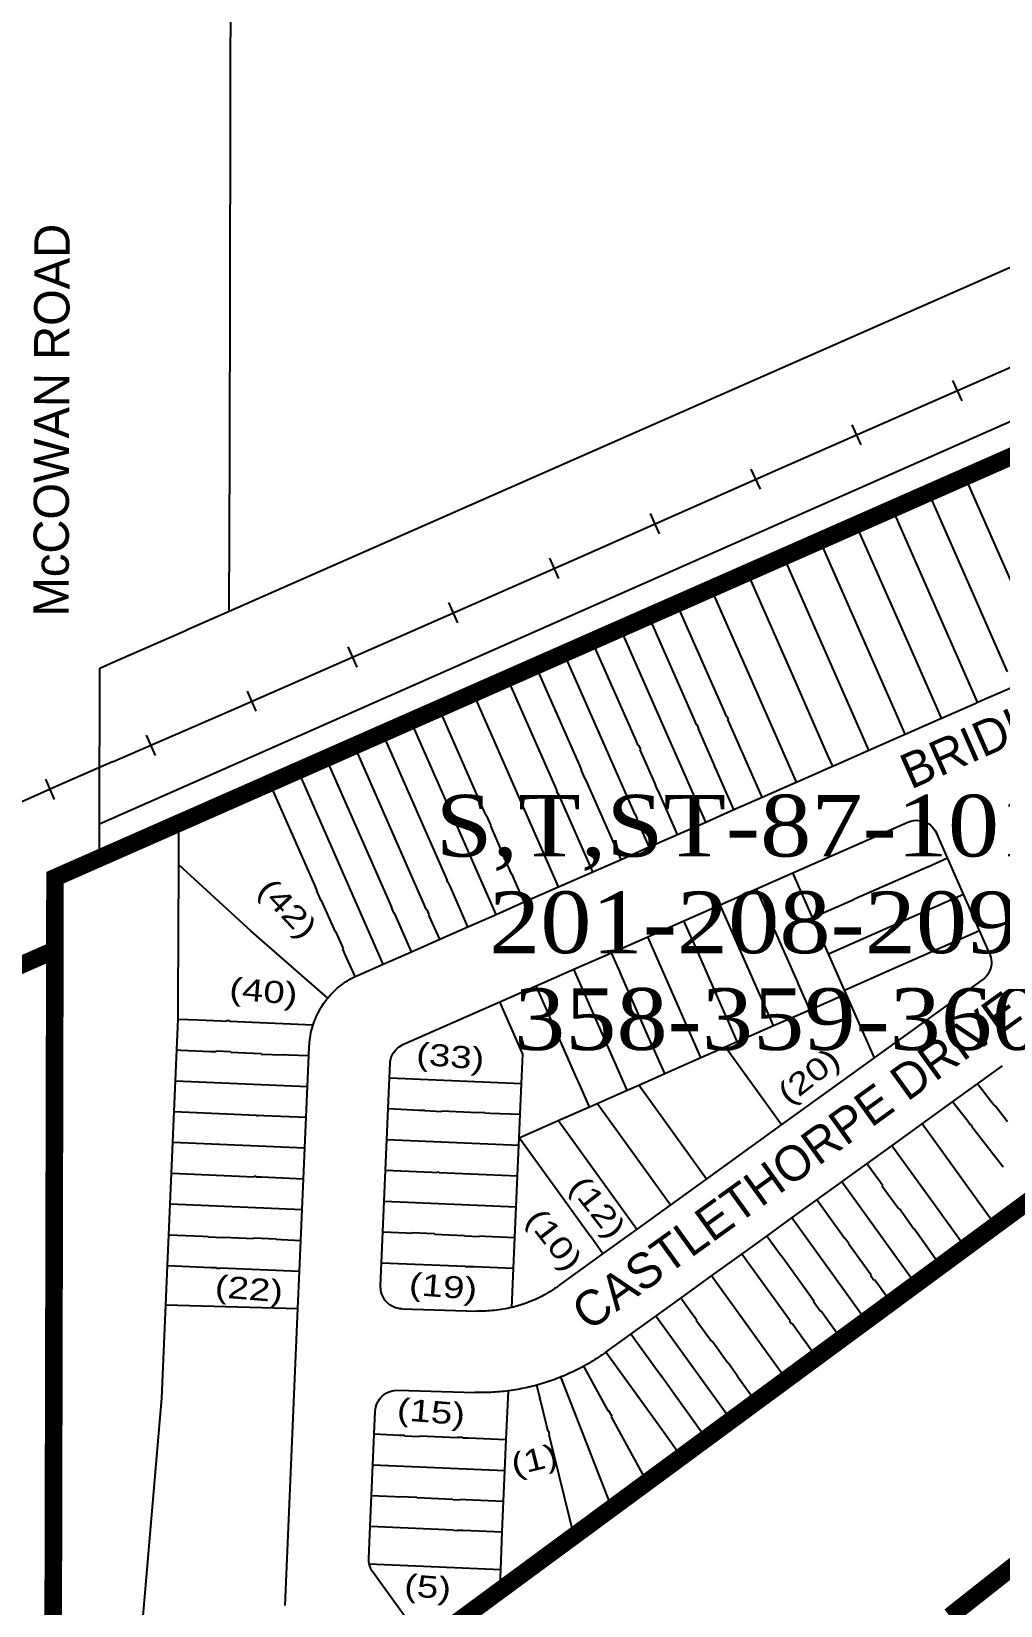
# Model space of a CAD drawing. Header units: millimetres. Extents: x 1745962 to 1749233, y 4525379 to 4529927.
# Drawn here: x 1747693.8 to 1747913.8, y 4529127.6 to 4529484.9 of the extents above; entities that cross this region are included whole.
import ezdxf
from ezdxf.enums import TextEntityAlignment as Align

# ---------------------------------------------------------------- set-up
doc = ezdxf.new("R2010")
doc.units = ezdxf.units.MM
doc.header["$LTSCALE"] = 10
doc.header["$MEASUREMENT"] = 0
for name, color, linetype in [('AROLL_ADDRESS', 44, 'Continuous'), ('AROLL_LOTS', 8, 'Continuous'), ('AROLL_ROADS', 7, 'Continuous'), ('RAILWAY', 9, 'Continuous'), ('ZONING_STANDARDS', 140, 'Continuous'), ('ZONING_ZONES', 140, 'Continuous')]:
    doc.layers.add(name, color=color, linetype=linetype)
doc.styles.add('DUTCH', font='dutcheb.ttf')
doc.styles.add('Univers Condensed', font='UNVR57W.TTF')
doc.styles.add('Univers Light Condensed', font='unvr47a.ttf')

msp = doc.modelspace()

# ---------------------------------------------------------------- linework, layer by layer
at = {"layer": 'AROLL_LOTS'}
for points in [[(1747738.8, 4529388.65), (1747739.08, 4529502.71)], [(1747738.7, 4529353.29), (1747970.82, 4529455.53)], [(1747965.25, 4529418.09), (1747727.26, 4529312.9)], [(1747738.7, 4529353.29), (1747738.8, 4529388.65)], [(1747905.76, 4529383.82), (1747913.99, 4529387.45)], [(1747897.5, 4529380.18), (1747905.76, 4529383.82)], [(1747916.19, 4529360.14), (1747905.76, 4529383.82)], [(1747889.24, 4529376.54), (1747897.5, 4529380.18)], [(1747908.04, 4529356.26), (1747897.5, 4529380.18)], [(1747881.05, 4529372.94), (1747889.24, 4529376.54)], [(1747900.32, 4529351.38), (1747889.24, 4529376.54)], [(1747872.81, 4529369.31), (1747881.05, 4529372.94)], [(1747892.36, 4529347.25), (1747881.05, 4529372.94)], [(1747864.58, 4529365.68), (1747872.81, 4529369.31)], [(1747883.35, 4529345.4), (1747872.81, 4529369.31)], [(1747856.34, 4529362.05), (1747864.58, 4529365.68)], [(1747875.9, 4529339.97), (1747864.58, 4529365.68)], [(1747848.11, 4529358.42), (1747856.34, 4529362.05)], [(1747866.77, 4529338.38), (1747856.34, 4529362.05)], [(1747840.33, 4529355), (1747848.11, 4529358.42)], [(1747858.15, 4529335.64), (1747848.11, 4529358.42)], [(1747729.4, 4529349.2), (1747738.7, 4529353.29)], [(1747833.93, 4529352.18), (1747840.33, 4529355)], [(1747851.11, 4529330.52), (1747840.33, 4529355)], [(1747915.39, 4529339.57), (1747908.04, 4529356.26)], [(1747827.52, 4529349.35), (1747833.93, 4529352.18)], [(1747844.3, 4529328.61), (1747833.93, 4529352.18)], [(1747907.82, 4529334.36), (1747900.32, 4529351.38)], [(1747712.38, 4529341.7), (1747729.11, 4529349.07)], [(1747729.11, 4529349.07), (1747729.4, 4529349.2)], [(1747814.71, 4529343.71), (1747821.12, 4529346.53)], [(1747821.12, 4529346.53), (1747827.52, 4529349.35)], [(1747831.08, 4529323.91), (1747821.12, 4529346.53)], [(1747846.86, 4529305.43), (1747827.52, 4529349.35)], [(1747899.62, 4529330.79), (1747892.36, 4529347.25)], [(1747808.3, 4529340.89), (1747814.71, 4529343.71)], [(1747830.82, 4529307.14), (1747814.71, 4529343.71)], [(1747890.71, 4529328.69), (1747883.35, 4529345.4)], [(1747709.24, 4529304.94), (1747709.33, 4529340.36)], [(1747709.33, 4529340.36), (1747712.38, 4529341.7)], [(1747801.9, 4529338.07), (1747808.3, 4529340.89)], [(1747818.28, 4529318.25), (1747808.3, 4529340.89)], [(1747883.15, 4529323.51), (1747875.9, 4529339.97)], [(1747794.12, 4529334.64), (1747801.9, 4529338.07)], [(1747812.67, 4529313.61), (1747801.9, 4529338.07)], [(1747867.46, 4529314.5), (1747858.15, 4529335.64)], [(1747874.62, 4529320.56), (1747866.77, 4529338.38)], [(1747908.58, 4529332.62), (1747916.27, 4529336)], [(1747786.34, 4529331.21), (1747794.12, 4529334.64)], [(1747813.47, 4529290.71), (1747794.12, 4529334.64)], [(1747900.4, 4529329.01), (1747908.04, 4529332.38)], [(1747908.58, 4529332.62), (1747907.82, 4529334.36)], [(1747908.04, 4529332.38), (1747908.58, 4529332.62)], [(1747773.53, 4529325.56), (1747779.93, 4529328.39)], [(1747779.93, 4529328.39), (1747786.34, 4529331.21)], [(1747799.27, 4529284.46), (1747779.93, 4529328.39)], [(1747796.59, 4529307.92), (1747786.34, 4529331.21)], [(1747844.79, 4529327.52), (1747844.3, 4529328.61)], [(1747851.6, 4529329.42), (1747851.11, 4529330.52)], [(1747851.71, 4529329.47), (1747851.6, 4529329.42)], [(1747852.02, 4529328.75), (1747851.71, 4529329.47)], [(1747851.91, 4529328.7), (1747852.02, 4529328.75)], [(1747859.67, 4529311.07), (1747851.91, 4529328.7)], [(1747892.16, 4529325.38), (1747890.71, 4529328.69)], [(1747892.16, 4529325.38), (1747899.85, 4529328.77)], [(1747900.4, 4529329.01), (1747899.62, 4529330.79)], [(1747899.85, 4529328.77), (1747900.4, 4529329.01)], [(1747767.12, 4529322.74), (1747773.53, 4529325.56)], [(1747788.22, 4529292.19), (1747773.53, 4529325.56)], [(1747844.9, 4529327.57), (1747844.79, 4529327.52)], [(1747845.3, 4529326.63), (1747844.9, 4529327.57)], [(1747845.19, 4529326.59), (1747845.3, 4529326.63)], [(1747848.92, 4529318.13), (1747845.19, 4529326.59)], [(1747883.92, 4529321.75), (1747891.6, 4529325.14)], [(1747891.6, 4529325.14), (1747892.16, 4529325.38)], [(1747760.72, 4529319.93), (1747767.12, 4529322.74)], [(1747783.5, 4529285.53), (1747767.12, 4529322.74)], [(1747831.56, 4529322.81), (1747831.08, 4529323.91)], [(1747831.69, 4529322.87), (1747831.56, 4529322.81)], [(1747832.11, 4529321.91), (1747831.69, 4529322.87)], [(1747831.98, 4529321.86), (1747832.11, 4529321.91)], [(1747835.51, 4529313.84), (1747831.98, 4529321.86)], [(1747875.69, 4529318.13), (1747883.38, 4529321.51)], [(1747883.92, 4529321.75), (1747883.15, 4529323.51)], [(1747883.38, 4529321.51), (1747883.92, 4529321.75)], [(1747754.31, 4529317.1), (1747760.72, 4529319.93)], [(1747775.6, 4529286.13), (1747760.72, 4529319.93)], [(1747818.76, 4529317.15), (1747818.28, 4529318.25)], [(1747848.84, 4529318.09), (1747848.92, 4529318.13)], [(1747849.01, 4529317.73), (1747848.84, 4529318.09)], [(1747849.08, 4529317.76), (1747849.01, 4529317.73)], [(1747849.57, 4529316.66), (1747849.08, 4529317.76)], [(1747867.46, 4529314.5), (1747875.11, 4529317.87)], [(1747875.69, 4529318.13), (1747874.62, 4529320.56)], [(1747875.11, 4529317.87), (1747875.69, 4529318.13)], [(1747727.24, 4529305.17), (1747747.91, 4529314.28)], [(1747747.91, 4529314.28), (1747754.31, 4529317.1)], [(1747758.18, 4529290.94), (1747747.91, 4529314.28)], [(1747773.66, 4529273.18), (1747754.31, 4529317.1)], [(1747818.67, 4529317.11), (1747818.76, 4529317.15)], [(1747819.47, 4529315.28), (1747818.67, 4529317.11)], [(1747819.56, 4529315.33), (1747819.47, 4529315.28)], [(1747819.57, 4529315.32), (1747819.56, 4529315.33)], [(1747819.58, 4529315.3), (1747819.57, 4529315.32)], [(1747819.59, 4529315.26), (1747819.58, 4529315.3)], [(1747827.65, 4529296.96), (1747819.59, 4529315.26)], [(1747853.27, 4529308.26), (1747849.57, 4529316.66)], [(1747859.67, 4529311.07), (1747867.4, 4529314.47)], [(1747867.4, 4529314.47), (1747867.46, 4529314.5)], [(1747727.26, 4529312.9), (1747709.24, 4529304.94)], [(1747813.16, 4529312.51), (1747812.67, 4529313.61)], [(1747813.07, 4529312.47), (1747813.16, 4529312.51)], [(1747813.38, 4529311.77), (1747813.07, 4529312.47)], [(1747813.46, 4529311.81), (1747813.38, 4529311.77)], [(1747821.24, 4529294.14), (1747813.46, 4529311.81)], [(1747835.43, 4529313.8), (1747835.51, 4529313.84)], [(1747836.03, 4529312.43), (1747835.43, 4529313.8)], [(1747836.12, 4529312.47), (1747836.03, 4529312.43)], [(1747836.6, 4529311.37), (1747836.12, 4529312.47)], [(1747840.46, 4529302.61), (1747836.6, 4529311.37)], [(1747853.27, 4529308.26), (1747859.67, 4529311.07)], [(1747797.08, 4529306.82), (1747796.59, 4529307.92)], [(1747797.2, 4529306.88), (1747797.08, 4529306.82)], [(1747798.19, 4529304.65), (1747797.2, 4529306.88)], [(1747830.93, 4529307.19), (1747830.82, 4529307.14)], [(1747831.41, 4529306.08), (1747830.93, 4529307.19)], [(1747846.86, 4529305.43), (1747853.27, 4529308.26)], [(1747709.22, 4529297.24), (1747727.24, 4529305.17)], [(1747709.22, 4529297.24), (1747709.24, 4529304.94)], [(1747727.22, 4529295.7), (1747727.24, 4529305.17)], [(1747798.06, 4529304.59), (1747798.19, 4529304.65)], [(1747801.22, 4529297.41), (1747798.06, 4529304.59)], [(1747831.31, 4529306.04), (1747831.41, 4529306.08)], [(1747831.79, 4529304.94), (1747831.31, 4529306.04)], [(1747834.05, 4529299.78), (1747831.79, 4529304.94)], [(1747840.46, 4529302.61), (1747846.86, 4529305.43)], [(1747866.63, 4529293.92), (1747892.71, 4529305.41)], [(1747892.71, 4529305.41), (1747893.18, 4529305.58), (1747893.66, 4529305.71), (1747894.15, 4529305.8), (1747894.65, 4529305.83), (1747895.15, 4529305.82), (1747895.65, 4529305.74), (1747896.14, 4529305.62), (1747896.6, 4529305.47), (1747897.06, 4529305.25), (1747897.49, 4529304.99), (1747897.89, 4529304.7), (1747898.26, 4529304.37), (1747898.6, 4529304), (1747898.89, 4529303.6), (1747899.31, 4529302.85)], [(1747827.65, 4529296.96), (1747834.05, 4529299.78)], [(1747834.05, 4529299.78), (1747840.46, 4529302.61)], [(1747901.76, 4529297.27), (1747899.31, 4529302.85)], [(1747801.14, 4529297.37), (1747801.22, 4529297.41)], [(1747802.82, 4529293.55), (1747801.14, 4529297.37)], [(1747821.24, 4529294.14), (1747827.65, 4529296.96)], [(1747897.27, 4529295.28), (1747901.76, 4529297.27)], [(1747905.4, 4529289.03), (1747901.76, 4529297.27)], [(1747727.14, 4529264.72), (1747727.22, 4529295.7)], [(1747743.71, 4529280.69), (1747727.22, 4529295.7)], [(1747802.91, 4529293.59), (1747802.82, 4529293.55)], [(1747803.39, 4529292.49), (1747802.91, 4529293.59)], [(1747805.68, 4529287.28), (1747803.39, 4529292.49)], [(1747813.47, 4529290.71), (1747821.24, 4529294.14)], [(1747858.4, 4529290.29), (1747866.63, 4529293.92)], [(1747871.11, 4529283.76), (1747866.63, 4529293.92)], [(1747880.81, 4529288.04), (1747897.23, 4529295.27)], [(1747897.23, 4529295.27), (1747897.27, 4529295.28)], [(1747758.67, 4529289.85), (1747758.18, 4529290.94)], [(1747758.56, 4529289.8), (1747758.67, 4529289.85)], [(1747759.53, 4529287.57), (1747758.56, 4529289.8)], [(1747788.13, 4529292.15), (1747788.22, 4529292.19)], [(1747788.31, 4529291.75), (1747788.13, 4529292.15)], [(1747788.4, 4529291.79), (1747788.31, 4529291.75)], [(1747788.89, 4529290.69), (1747788.4, 4529291.79)], [(1747792.87, 4529281.64), (1747788.89, 4529290.69)], [(1747805.68, 4529287.28), (1747813.47, 4529290.71)], [(1747850.17, 4529286.66), (1747858.4, 4529290.29)], [(1747860.37, 4529285.81), (1747858.4, 4529290.29)], [(1747874.74, 4529275.53), (1747905.4, 4529289.03)], [(1747909.02, 4529280.8), (1747905.4, 4529289.03)], [(1747759.64, 4529287.62), (1747759.53, 4529287.57)], [(1747762.79, 4529280.49), (1747759.64, 4529287.62)], [(1747775.5, 4529286.1), (1747775.6, 4529286.13)], [(1747776.06, 4529284.83), (1747775.5, 4529286.1)], [(1747783.6, 4529285.57), (1747783.5, 4529285.53)], [(1747784.1, 4529284.44), (1747783.6, 4529285.57)], [(1747799.27, 4529284.46), (1747805.68, 4529287.28)], [(1747841.93, 4529283.03), (1747850.17, 4529286.66)], [(1747862.26, 4529259.21), (1747850.17, 4529286.66)], [(1747860.37, 4529285.81), (1747860.37, 4529285.81)], [(1747867.69, 4529269.23), (1747860.37, 4529285.81)], [(1747871.11, 4529283.76), (1747880.07, 4529287.71)], [(1747880.07, 4529287.71), (1747880.81, 4529288.04)], [(1747776.15, 4529284.87), (1747776.06, 4529284.83)], [(1747776.63, 4529283.77), (1747776.15, 4529284.87)], [(1747780.06, 4529275.99), (1747776.63, 4529283.77)], [(1747784.01, 4529284.4), (1747784.1, 4529284.44)], [(1747784.49, 4529283.3), (1747784.01, 4529284.4)], [(1747786.47, 4529278.82), (1747784.49, 4529283.3)], [(1747792.87, 4529281.64), (1747799.27, 4529284.46)], [(1747833.69, 4529279.4), (1747841.93, 4529283.03)], [(1747843.89, 4529278.58), (1747841.93, 4529283.03)], [(1747874.74, 4529275.53), (1747871.11, 4529283.76)], [(1747761.07, 4529265.47), (1747743.71, 4529280.69)], [(1747762.9, 4529280.55), (1747762.79, 4529280.49)], [(1747764.6, 4529276.69), (1747762.9, 4529280.55)], [(1747780.06, 4529275.99), (1747786.47, 4529278.82)], [(1747786.47, 4529278.82), (1747792.87, 4529281.64)], [(1747825.46, 4529275.77), (1747833.69, 4529279.4)], [(1747845.79, 4529251.95), (1747833.69, 4529279.4)], [(1747843.9, 4529278.57), (1747843.89, 4529278.58)], [(1747851.21, 4529261.97), (1747843.9, 4529278.57)], [(1747887.92, 4529271.5), (1747904.39, 4529278.76)], [(1747904.39, 4529278.76), (1747904.52, 4529278.81)], [(1747904.52, 4529278.81), (1747909.02, 4529280.8)], [(1747911.3, 4529275.63), (1747909.02, 4529280.8)], [(1747764.48, 4529276.64), (1747764.6, 4529276.69)], [(1747764.97, 4529275.54), (1747764.48, 4529276.64)], [(1747767.26, 4529270.34), (1747764.97, 4529275.54)], [(1747773.66, 4529273.18), (1747780.06, 4529275.99)], [(1747816.91, 4529272.01), (1747825.46, 4529275.77)], [(1747827.41, 4529271.36), (1747825.46, 4529275.77)], [(1747878.37, 4529267.29), (1747874.74, 4529275.53)], [(1747911.3, 4529275.63), (1747911.47, 4529275.16), (1747911.61, 4529274.68), (1747911.69, 4529274.19), (1747911.72, 4529273.69), (1747911.7, 4529273.19), (1747911.64, 4529272.69), (1747911.52, 4529272.2), (1747911.35, 4529271.74), (1747911.14, 4529271.28), (1747910.89, 4529270.85), (1747910.59, 4529270.45), (1747910.25, 4529270.08), (1747909.65, 4529269.56)], [(1747767.79, 4529270.59), (1747773.66, 4529273.18)], [(1747808.34, 4529268.24), (1747816.91, 4529272.01)], [(1747829, 4529244.56), (1747816.91, 4529272.01)], [(1747827.42, 4529271.31), (1747827.41, 4529271.36)], [(1747834.73, 4529254.72), (1747827.42, 4529271.31)], [(1747878.37, 4529267.29), (1747887.2, 4529271.19)], [(1747887.2, 4529271.19), (1747887.92, 4529271.5)], [(1747761.07, 4529265.47), (1747761.39, 4529265.85), (1747761.72, 4529266.23), (1747762.07, 4529266.6), (1747762.42, 4529266.95), (1747763.13, 4529267.61)], [(1747763.13, 4529267.61), (1747763.51, 4529267.93), (1747763.91, 4529268.25), (1747764.31, 4529268.55), (1747764.71, 4529268.84), (1747765.12, 4529269.12), (1747765.54, 4529269.39), (1747765.97, 4529269.66), (1747766.4, 4529269.9), (1747767.26, 4529270.34)], [(1747767.26, 4529270.34), (1747767.79, 4529270.59)], [(1747800.09, 4529264.6), (1747808.34, 4529268.24)], [(1747810.31, 4529263.78), (1747808.34, 4529268.24)], [(1747867.95, 4529268.61), (1747867.69, 4529269.23)], [(1747870.5, 4529262.83), (1747867.95, 4529268.61)], [(1747885.16, 4529251.88), (1747909.65, 4529269.56)], [(1747727.13, 4529261.62), (1747727.14, 4529264.72)], [(1747759.33, 4529262.98), (1747759.59, 4529263.4), (1747759.85, 4529263.82), (1747760.13, 4529264.24), (1747760.42, 4529264.65), (1747760.8, 4529265.15)], [(1747760.8, 4529265.15), (1747761.07, 4529265.47)], [(1747778.1, 4529254.92), (1747800.09, 4529264.6)], [(1747805.32, 4529252.74), (1747800.09, 4529264.6)], [(1747870.5, 4529262.83), (1747878.73, 4529266.46)], [(1747878.73, 4529266.46), (1747878.37, 4529267.29)], [(1747885.16, 4529251.88), (1747878.73, 4529266.46)], [(1747726.79, 4529253.7), (1747727.09, 4529260.69)], [(1747727.09, 4529260.69), (1747727.13, 4529261.62)], [(1747727.09, 4529260.69), (1747731.63, 4529260.5)], [(1747731.63, 4529260.5), (1747736.86, 4529260.28)], [(1747736.86, 4529260.28), (1747738.05, 4529260.22)], [(1747738.05, 4529260.22), (1747738.06, 4529260.39)], [(1747738.06, 4529260.39), (1747738.75, 4529260.35)], [(1747738.75, 4529260.35), (1747738.75, 4529260.19)], [(1747757.73, 4529259.38), (1747757.89, 4529259.85), (1747758.06, 4529260.32), (1747758.25, 4529260.78), (1747758.44, 4529261.24), (1747758.65, 4529261.7), (1747758.87, 4529262.14), (1747759.33, 4529262.98)], [(1747817.63, 4529247.19), (1747810.31, 4529263.78)], [(1747851.47, 4529261.37), (1747851.21, 4529261.97)], [(1747854.02, 4529255.58), (1747851.47, 4529261.37)], [(1747862.26, 4529259.21), (1747870.5, 4529262.83)], [(1747738.75, 4529260.19), (1747757.73, 4529259.38)], [(1747756.85, 4529254.49), (1747756.88, 4529254.98), (1747756.92, 4529255.48), (1747756.98, 4529255.98), (1747757.05, 4529256.48), (1747757.13, 4529256.97), (1747757.22, 4529257.46), (1747757.33, 4529257.95), (1747757.45, 4529258.44), (1747757.73, 4529259.38)], [(1747854.02, 4529255.58), (1747862.26, 4529259.21)], [(1747726.72, 4529252.05), (1747726.79, 4529253.7)], [(1747726.79, 4529253.7), (1747727.65, 4529253.66)], [(1747727.65, 4529253.66), (1747734.54, 4529253.36)], [(1747734.54, 4529253.36), (1747735.74, 4529253.32)], [(1747735.74, 4529253.32), (1747735.75, 4529253.47)], [(1747735.75, 4529253.47), (1747738.98, 4529253.34)], [(1747738.98, 4529253.34), (1747738.98, 4529253.18)], [(1747738.98, 4529253.18), (1747745.95, 4529252.88)], [(1747756.76, 4529252.41), (1747756.85, 4529254.49)], [(1747775.21, 4529250.58), (1747775.25, 4529251.08), (1747775.35, 4529251.57), (1747775.49, 4529252.05), (1747775.68, 4529252.52), (1747775.92, 4529252.95), (1747776.2, 4529253.37), (1747776.52, 4529253.75), (1747776.88, 4529254.1), (1747777.26, 4529254.42), (1747778.1, 4529254.92)], [(1747835, 4529254.13), (1747834.73, 4529254.72)], [(1747837.55, 4529248.33), (1747835, 4529254.13)], [(1747845.79, 4529251.95), (1747851.29, 4529254.38)], [(1747851.29, 4529254.38), (1747854.02, 4529255.58)], [(1747864.08, 4529236.67), (1747851.29, 4529254.38)], [(1747726.5, 4529246.71), (1747726.72, 4529252.05)], [(1747745.95, 4529252.88), (1747745.95, 4529252.76)], [(1747745.95, 4529252.76), (1747750.98, 4529252.55)], [(1747750.98, 4529252.66), (1747752.18, 4529252.61)], [(1747750.98, 4529252.55), (1747750.98, 4529252.66)], [(1747752.18, 4529252.61), (1747756.76, 4529252.41)], [(1747756.46, 4529245.42), (1747756.76, 4529252.41)], [(1747775.06, 4529247.35), (1747775.21, 4529250.58)], [(1747805.03, 4529246.07), (1747805.32, 4529252.74)], [(1747837.55, 4529248.33), (1747845.79, 4529251.95)], [(1747864.08, 4529236.67), (1747885.16, 4529251.88)], [(1747908.58, 4529245.97), (1747914.26, 4529250.07)], [(1747726.2, 4529239.71), (1747726.5, 4529246.71)], [(1747726.5, 4529246.71), (1747756.46, 4529245.42)], [(1747774.77, 4529240.36), (1747775.06, 4529247.35)], [(1747775.06, 4529247.35), (1747805.03, 4529246.07)], [(1747804.74, 4529239.09), (1747805.03, 4529246.07)], [(1747817.89, 4529246.58), (1747817.63, 4529247.19)], [(1747820.45, 4529240.78), (1747817.89, 4529246.58)], [(1747831.65, 4529245.73), (1747837.55, 4529248.33)], [(1747902.91, 4529241.88), (1747908.58, 4529245.97)], [(1747911.76, 4529241.86), (1747908.58, 4529245.97)], [(1747756.17, 4529238.43), (1747756.46, 4529245.42)], [(1747822.2, 4529241.56), (1747829, 4529244.56)], [(1747829, 4529244.56), (1747831.65, 4529245.73)], [(1747847.05, 4529224.38), (1747831.65, 4529245.73)], [(1747725.89, 4529232.72), (1747726.2, 4529239.71)], [(1747726.2, 4529239.71), (1747744.91, 4529238.91)], [(1747744.91, 4529238.91), (1747744.91, 4529238.81)], [(1747745.37, 4529238.79), (1747745.38, 4529238.89)], [(1747745.38, 4529238.89), (1747746.58, 4529238.84)], [(1747746.58, 4529238.84), (1747756.17, 4529238.43)], [(1747774.47, 4529233.36), (1747774.77, 4529240.36)], [(1747774.77, 4529240.36), (1747781.91, 4529240.05)], [(1747781.91, 4529240.05), (1747783.1, 4529240)], [(1747783.1, 4529240), (1747783.11, 4529239.91)], [(1747783.11, 4529239.91), (1747786.92, 4529239.75)], [(1747786.92, 4529239.75), (1747786.93, 4529239.84)], [(1747786.93, 4529239.84), (1747795.16, 4529239.5)], [(1747795.16, 4529239.59), (1747796.72, 4529239.52)], [(1747795.16, 4529239.5), (1747795.16, 4529239.59)], [(1747796.72, 4529239.52), (1747796.71, 4529239.42)], [(1747796.71, 4529239.42), (1747797.91, 4529239.37)], [(1747797.91, 4529239.37), (1747804.74, 4529239.09)], [(1747804.51, 4529233.76), (1747804.74, 4529239.09)], [(1747813.35, 4529237.67), (1747820.45, 4529240.78)], [(1747820.45, 4529240.78), (1747822.2, 4529241.56)], [(1747826.5, 4529235.59), (1747822.2, 4529241.56)], [(1747896.01, 4529236.9), (1747902.91, 4529241.88)], [(1747906.25, 4529237.56), (1747902.91, 4529241.88)], [(1747912.5, 4529240.91), (1747911.76, 4529241.86)], [(1747912.59, 4529240.98), (1747912.5, 4529240.91)], [(1747915.37, 4529237.38), (1747912.59, 4529240.98)], [(1747744.91, 4529238.81), (1747745.37, 4529238.79)], [(1747755.87, 4529231.43), (1747756.17, 4529238.43)], [(1747804.51, 4529233.76), (1747813.35, 4529237.67)], [(1747831.2, 4529212.93), (1747813.35, 4529237.67)], [(1747835.97, 4529222.47), (1747826.5, 4529235.59)], [(1747847.05, 4529224.38), (1747864.08, 4529236.67)], [(1747889.12, 4529231.93), (1747896.01, 4529236.9)], [(1747913.58, 4529212.57), (1747896.01, 4529236.9)], [(1747906.98, 4529236.61), (1747906.25, 4529237.56)], [(1747907.08, 4529236.68), (1747906.98, 4529236.61)], [(1747907.37, 4529236.29), (1747907.08, 4529236.68)], [(1747907.28, 4529236.22), (1747907.37, 4529236.29)], [(1747914.35, 4529227.09), (1747907.28, 4529236.22)], [(1747725.59, 4529225.72), (1747725.89, 4529232.72)], [(1747725.89, 4529232.72), (1747755.87, 4529231.43)], [(1747774.17, 4529226.37), (1747774.47, 4529233.36)], [(1747774.47, 4529233.36), (1747804.44, 4529232.09)], [(1747804.14, 4529225.1), (1747804.44, 4529232.09)], [(1747804.44, 4529232.09), (1747804.51, 4529233.76)], [(1747809.66, 4529226.64), (1747804.51, 4529233.76)], [(1747883.45, 4529227.84), (1747889.12, 4529231.93)], [(1747900.08, 4529216.75), (1747889.12, 4529231.93)], [(1747755.57, 4529224.44), (1747755.87, 4529231.43)], [(1747725.3, 4529218.74), (1747725.59, 4529225.72)], [(1747725.59, 4529225.72), (1747744.33, 4529224.92)], [(1747744.33, 4529224.92), (1747744.34, 4529225.05)], [(1747744.34, 4529225.05), (1747744.8, 4529225.03)], [(1747744.8, 4529225.03), (1747744.79, 4529224.9)], [(1747744.79, 4529224.9), (1747745.99, 4529224.86)], [(1747745.99, 4529224.86), (1747755.57, 4529224.44)], [(1747773.87, 4529219.38), (1747774.17, 4529226.37)], [(1747774.17, 4529226.37), (1747784.67, 4529225.92)], [(1747784.67, 4529225.92), (1747785.87, 4529225.88)], [(1747785.87, 4529225.88), (1747785.88, 4529226)], [(1747785.88, 4529226), (1747786.33, 4529225.98)], [(1747786.33, 4529225.98), (1747786.33, 4529225.86)], [(1747786.33, 4529225.86), (1747804.14, 4529225.1)], [(1747803.84, 4529218.11), (1747804.14, 4529225.1)], [(1747811.23, 4529224.46), (1747809.66, 4529226.64)], [(1747877.77, 4529223.74), (1747883.45, 4529227.84)], [(1747886.37, 4529223.79), (1747883.45, 4529227.84)], [(1747755.27, 4529217.45), (1747755.57, 4529224.44)], [(1747820.65, 4529211.41), (1747811.23, 4529224.46)], [(1747838.87, 4529218.47), (1747835.97, 4529222.47)], [(1747838.87, 4529218.47), (1747847.05, 4529224.38)], [(1747872.1, 4529219.65), (1747877.77, 4529223.74)], [(1747895.33, 4529199.41), (1747877.77, 4529223.74)], [(1747887.07, 4529222.81), (1747886.37, 4529223.79)], [(1747886.95, 4529222.72), (1747887.07, 4529222.81)], [(1747890.7, 4529217.53), (1747886.95, 4529222.72)], [(1747725, 4529211.74), (1747725.3, 4529218.74)], [(1747725.3, 4529218.74), (1747755.27, 4529217.45)], [(1747754.97, 4529210.46), (1747755.27, 4529217.45)], [(1747773.58, 4529212.39), (1747773.87, 4529219.38)], [(1747773.87, 4529219.38), (1747803.84, 4529218.11)], [(1747803.55, 4529211.11), (1747803.84, 4529218.11)], [(1747831.2, 4529212.93), (1747838.87, 4529218.47)], [(1747866.42, 4529215.55), (1747872.1, 4529219.65)], [(1747877.69, 4529211.89), (1747872.1, 4529219.65)], [(1747890.82, 4529217.62), (1747890.7, 4529217.53)], [(1747894.14, 4529213.02), (1747890.82, 4529217.62)], [(1747913.58, 4529212.57), (1747921.28, 4529218.12)], [(1747860.75, 4529211.45), (1747866.42, 4529215.55)], [(1747883.98, 4529191.21), (1747866.42, 4529215.55)], [(1747900.12, 4529216.79), (1747900.08, 4529216.75)], [(1747900.57, 4529216.17), (1747900.12, 4529216.79)], [(1747900.52, 4529216.14), (1747900.57, 4529216.17)], [(1747901.22, 4529215.16), (1747900.52, 4529216.14)], [(1747906.69, 4529207.6), (1747901.22, 4529215.16)], [(1747724.7, 4529204.75), (1747725, 4529211.74)], [(1747725, 4529211.74), (1747732.72, 4529211.41)], [(1747732.72, 4529211.41), (1747733.92, 4529211.36)], [(1747733.92, 4529211.36), (1747733.92, 4529211.26)], [(1747733.92, 4529211.26), (1747737.35, 4529211.11)], [(1747737.35, 4529211.11), (1747737.36, 4529211.21)], [(1747737.36, 4529211.21), (1747744.19, 4529210.92)], [(1747744.19, 4529210.92), (1747744.2, 4529211.01)], [(1747744.2, 4529211.01), (1747749.36, 4529210.78)], [(1747749.36, 4529210.78), (1747749.36, 4529210.7)], [(1747749.36, 4529210.7), (1747750.55, 4529210.64)], [(1747750.55, 4529210.64), (1747754.97, 4529210.46)], [(1747754.67, 4529203.46), (1747754.97, 4529210.46)], [(1747773.27, 4529205.39), (1747773.58, 4529212.39)], [(1747773.58, 4529212.39), (1747778.93, 4529212.16)], [(1747778.93, 4529212.16), (1747780.13, 4529212.11)], [(1747780.13, 4529212.26), (1747785.28, 4529212.04)], [(1747780.13, 4529212.11), (1747780.13, 4529212.26)], [(1747785.28, 4529212.04), (1747785.27, 4529211.88)], [(1747785.27, 4529211.88), (1747792.12, 4529211.6)], [(1747792.12, 4529211.6), (1747792.11, 4529211.52)], [(1747792.11, 4529211.52), (1747795.48, 4529211.37)], [(1747795.48, 4529211.37), (1747795.49, 4529211.46)], [(1747795.49, 4529211.46), (1747796.69, 4529211.41)], [(1747796.69, 4529211.41), (1747803.55, 4529211.11)], [(1747803.24, 4529204.12), (1747803.55, 4529211.11)], [(1747820.67, 4529211.39), (1747820.65, 4529211.41)], [(1747823.54, 4529207.41), (1747820.67, 4529211.39)], [(1747823.54, 4529207.41), (1747831.2, 4529212.93)], [(1747855.07, 4529207.35), (1747860.75, 4529211.45)], [(1747863.64, 4529207.44), (1747860.75, 4529211.45)], [(1747878.4, 4529210.92), (1747877.69, 4529211.89)], [(1747878.44, 4529210.95), (1747878.4, 4529210.92)], [(1747879.32, 4529209.73), (1747878.44, 4529210.95)], [(1747894.19, 4529213.06), (1747894.14, 4529213.02)], [(1747896.63, 4529209.68), (1747894.19, 4529213.06)], [(1747906.69, 4529207.6), (1747913.58, 4529212.57)], [(1747813.37, 4529200.07), (1747823.54, 4529207.41)], [(1747848.18, 4529202.38), (1747855.07, 4529207.35)], [(1747866.02, 4529192.17), (1747855.07, 4529207.35)], [(1747864.34, 4529206.46), (1747863.64, 4529207.44)], [(1747879.27, 4529209.7), (1747879.32, 4529209.73)], [(1747884.41, 4529202.59), (1747879.27, 4529209.7)], [(1747896.58, 4529209.65), (1747896.63, 4529209.68)], [(1747897.28, 4529208.68), (1747896.58, 4529209.65)], [(1747901.01, 4529203.5), (1747897.28, 4529208.68)], [(1747901.01, 4529203.5), (1747906.69, 4529207.6)], [(1747724.32, 4529195.83), (1747724.7, 4529204.75)], [(1747724.7, 4529204.75), (1747734.63, 4529204.32)], [(1747734.63, 4529204.32), (1747735.83, 4529204.27)], [(1747735.83, 4529204.27), (1747735.83, 4529204.15)], [(1747735.83, 4529204.15), (1747736.59, 4529204.12)], [(1747736.59, 4529204.12), (1747736.6, 4529204.24)], [(1747736.6, 4529204.24), (1747754.67, 4529203.46)], [(1747754.3, 4529194.97), (1747754.67, 4529203.46)], [(1747773.05, 4529200.11), (1747773.27, 4529205.39)], [(1747773.27, 4529205.39), (1747792.23, 4529204.59)], [(1747792.23, 4529204.59), (1747792.24, 4529204.53)], [(1747792.24, 4529204.53), (1747793, 4529204.5)], [(1747793, 4529204.5), (1747793.01, 4529204.55)], [(1747793.01, 4529204.55), (1747794.21, 4529204.5)], [(1747794.21, 4529204.5), (1747803.24, 4529204.12)], [(1747802.87, 4529195.24), (1747803.24, 4529204.12)], [(1747864.38, 4529206.48), (1747864.34, 4529206.46)], [(1747867.1, 4529202.71), (1747864.38, 4529206.48)], [(1747895.33, 4529199.41), (1747901.01, 4529203.5)], [(1747777.9, 4529194.9), (1747777.4, 4529194.94), (1747776.91, 4529195.03), (1747776.43, 4529195.17), (1747775.96, 4529195.35), (1747775.52, 4529195.58), (1747775.1, 4529195.85), (1747774.72, 4529196.17), (1747774.36, 4529196.52), (1747774.04, 4529196.9), (1747773.76, 4529197.31), (1747773.53, 4529197.76), (1747773.34, 4529198.22), (1747773.19, 4529198.69), (1747773.09, 4529199.19), (1747773.05, 4529200.11)], [(1747813.37, 4529200.07), (1747812.97, 4529199.78), (1747812.56, 4529199.5), (1747812.14, 4529199.23), (1747811.72, 4529198.95), (1747811.29, 4529198.7), (1747810.86, 4529198.44), (1747810.42, 4529198.19), (1747809.98, 4529197.95), (1747809.55, 4529197.72), (1747809.1, 4529197.49), (1747808.64, 4529197.28), (1747808.19, 4529197.07), (1747807.74, 4529196.87), (1747807.27, 4529196.67), (1747806.82, 4529196.48), (1747806.34, 4529196.31), (1747805.88, 4529196.14), (1747805.4, 4529195.97), (1747804.93, 4529195.81), (1747804.45, 4529195.67), (1747803.97, 4529195.52), (1747803.48, 4529195.39), (1747802.87, 4529195.24)], [(1747841.22, 4529197.36), (1747848.18, 4529202.38)], [(1747865.74, 4529178.05), (1747848.18, 4529202.38)], [(1747867.08, 4529202.68), (1747867.1, 4529202.71)], [(1747871.45, 4529196.61), (1747867.08, 4529202.68)], [(1747884.26, 4529202.49), (1747884.41, 4529202.59)], [(1747885.06, 4529201.37), (1747884.26, 4529202.49)], [(1747885.21, 4529201.47), (1747885.06, 4529201.37)], [(1747885.91, 4529200.5), (1747885.21, 4529201.47)], [(1747889.66, 4529195.3), (1747885.91, 4529200.5)], [(1747835.55, 4529193.27), (1747841.22, 4529197.36)], [(1747844.12, 4529193.35), (1747841.22, 4529197.36)], [(1747871.32, 4529196.52), (1747871.45, 4529196.61)], [(1747872.94, 4529194.28), (1747871.32, 4529196.52)], [(1747889.66, 4529195.3), (1747895.33, 4529199.41)], [(1747723.42, 4529174.64), (1747724.32, 4529195.83)], [(1747724.32, 4529195.83), (1747754.3, 4529194.97)], [(1747751.43, 4529127.55), (1747754.3, 4529194.97)], [(1747777.9, 4529194.9), (1747794.96, 4529194.41)], [(1747802.87, 4529195.24), (1747802.38, 4529195.12), (1747801.89, 4529195.02), (1747801.4, 4529194.92), (1747800.91, 4529194.83), (1747800.42, 4529194.75), (1747799.92, 4529194.68), (1747799.42, 4529194.61), (1747798.93, 4529194.56), (1747798.42, 4529194.51), (1747797.93, 4529194.47), (1747797.43, 4529194.45), (1747796.93, 4529194.42), (1747796.43, 4529194.4), (1747795.93, 4529194.4), (1747794.96, 4529194.41)], [(1747829.87, 4529189.17), (1747835.55, 4529193.27)], [(1747853.12, 4529168.93), (1747835.55, 4529193.27)], [(1747844.83, 4529192.38), (1747844.12, 4529193.35)], [(1747844.72, 4529192.3), (1747844.83, 4529192.38)], [(1747873.07, 4529194.37), (1747872.94, 4529194.28)], [(1747873.77, 4529193.4), (1747873.07, 4529194.37)], [(1747878.31, 4529187.11), (1747873.77, 4529193.4)], [(1747883.98, 4529191.21), (1747889.66, 4529195.3)], [(1747824.2, 4529185.07), (1747829.87, 4529189.17)], [(1747835.97, 4529180.72), (1747829.87, 4529189.17)], [(1747848.18, 4529187.49), (1747844.72, 4529192.3)], [(1747865.89, 4529192.08), (1747866.02, 4529192.17)], [(1747866.33, 4529191.46), (1747865.89, 4529192.08)], [(1747866.47, 4529191.56), (1747866.33, 4529191.46)], [(1747867.17, 4529190.59), (1747866.47, 4529191.56)], [(1747872.63, 4529183.02), (1747867.17, 4529190.59)], [(1747878.31, 4529187.11), (1747883.98, 4529191.21)], [(1747848.29, 4529187.57), (1747848.18, 4529187.49)], [(1747851.89, 4529182.6), (1747848.29, 4529187.57)], [(1747872.63, 4529183.02), (1747878.31, 4529187.11)], [(1747819.22, 4529181.92), (1747818.78, 4529181.68), (1747818.33, 4529181.44), (1747817.9, 4529181.21), (1747817.45, 4529180.99), (1747816.99, 4529180.77), (1747816.55, 4529180.55), (1747816.1, 4529180.35), (1747815.63, 4529180.13), (1747815.18, 4529179.93), (1747814.73, 4529179.73), (1747813.99, 4529179.44)], [(1747824.2, 4529185.07), (1747823.8, 4529184.78), (1747823.39, 4529184.5), (1747822.97, 4529184.21), (1747822.55, 4529183.93), (1747822.13, 4529183.66), (1747821.72, 4529183.4), (1747821.3, 4529183.13), (1747820.87, 4529182.86), (1747820.44, 4529182.61), (1747820, 4529182.36), (1747819.22, 4529181.92)], [(1747824.22, 4529172.74), (1747819.22, 4529181.92)], [(1747837.03, 4529167.3), (1747824.2, 4529185.07)], [(1747851.93, 4529182.63), (1747851.89, 4529182.6)], [(1747854.11, 4529179.61), (1747851.93, 4529182.63)], [(1747865.74, 4529178.05), (1747872.63, 4529183.02)], [(1747813.99, 4529179.44), (1747813.53, 4529179.25), (1747813.06, 4529179.07), (1747812.6, 4529178.89), (1747812.13, 4529178.72), (1747811.66, 4529178.55), (1747811.18, 4529178.4), (1747810.7, 4529178.24), (1747810.23, 4529178.09), (1747809.75, 4529177.94), (1747809.27, 4529177.81), (1747808.54, 4529177.59)], [(1747825.77, 4529149.2), (1747813.99, 4529179.44)], [(1747836.68, 4529179.75), (1747835.97, 4529180.72)], [(1747836.74, 4529179.79), (1747836.68, 4529179.75)], [(1747837.01, 4529179.42), (1747836.74, 4529179.79)], [(1747836.94, 4529179.38), (1747837.01, 4529179.42)], [(1747847.44, 4529164.83), (1747836.94, 4529179.38)], [(1747854.07, 4529179.57), (1747854.11, 4529179.61)], [(1747854.77, 4529178.6), (1747854.07, 4529179.57)], [(1747858.79, 4529173.03), (1747854.77, 4529178.6)], [(1747717.42, 4529104.89), (1747723.42, 4529174.64)], [(1747771.84, 4529171.64), (1747771.88, 4529172.14), (1747771.97, 4529172.62), (1747772.12, 4529173.1), (1747772.31, 4529173.57), (1747772.55, 4529174), (1747772.82, 4529174.42), (1747773.14, 4529174.8), (1747773.5, 4529175.15), (1747773.89, 4529175.47), (1747774.31, 4529175.74), (1747774.75, 4529175.97), (1747775.22, 4529176.16), (1747775.7, 4529176.29), (1747776.19, 4529176.38), (1747776.97, 4529176.42)], [(1747776.97, 4529176.42), (1747794.43, 4529175.92)], [(1747802.06, 4529176.31), (1747801.56, 4529176.24), (1747801.07, 4529176.18), (1747800.57, 4529176.13), (1747800.06, 4529176.09), (1747799.57, 4529176.04), (1747799.07, 4529176.01), (1747798.57, 4529175.98), (1747798.07, 4529175.95), (1747797.58, 4529175.93), (1747797.07, 4529175.92), (1747796.57, 4529175.91), (1747796.07, 4529175.9), (1747795.58, 4529175.9), (1747795.08, 4529175.91), (1747794.43, 4529175.92)], [(1747801.58, 4529165.23), (1747802.06, 4529176.31)], [(1747808.54, 4529177.59), (1747808.05, 4529177.47), (1747807.58, 4529177.35), (1747807.09, 4529177.23), (1747806.6, 4529177.12), (1747806.11, 4529177.01), (1747805.62, 4529176.9), (1747805.13, 4529176.8), (1747804.64, 4529176.71), (1747804.15, 4529176.62), (1747803.66, 4529176.53), (1747803.16, 4529176.46), (1747802.67, 4529176.39), (1747802.06, 4529176.31)], [(1747810.83, 4529168.3), (1747808.54, 4529177.59)], [(1747858.79, 4529173.03), (1747865.74, 4529178.05)], [(1747771.62, 4529166.51), (1747771.84, 4529171.64)], [(1747824.79, 4529171.69), (1747824.22, 4529172.74)], [(1747824.87, 4529171.75), (1747824.79, 4529171.69)], [(1747825.59, 4529170.44), (1747824.87, 4529171.75)], [(1747853.12, 4529168.93), (1747858.79, 4529173.03)], [(1747811.11, 4529167.13), (1747810.83, 4529168.3)], [(1747825.51, 4529170.38), (1747825.59, 4529170.44)], [(1747833.85, 4529155.03), (1747825.51, 4529170.38)], [(1747847.44, 4529164.83), (1747853.12, 4529168.93)], [(1747955.76, 4529167.32), (1747902.29, 4529125.1), (1747712.31, 4528975.77)], [(1747771.32, 4529159.52), (1747771.62, 4529166.51)], [(1747771.62, 4529166.51), (1747777.33, 4529166.27)], [(1747777.33, 4529166.27), (1747778.53, 4529166.22)], [(1747778.53, 4529166.22), (1747778.52, 4529166.08)], [(1747778.52, 4529166.08), (1747781.89, 4529165.93)], [(1747781.89, 4529165.93), (1747781.9, 4529166.07)], [(1747781.9, 4529166.07), (1747790.48, 4529165.7)], [(1747790.48, 4529165.81), (1747791.73, 4529165.76)], [(1747790.48, 4529165.7), (1747790.48, 4529165.81)], [(1747791.73, 4529165.76), (1747791.72, 4529165.65)], [(1747791.72, 4529165.65), (1747792.92, 4529165.6)], [(1747792.92, 4529165.6), (1747801.58, 4529165.23)], [(1747801.29, 4529158.24), (1747801.58, 4529165.23)], [(1747811.21, 4529167.15), (1747811.11, 4529167.13)], [(1747811.4, 4529166.36), (1747811.21, 4529167.15)], [(1747811.31, 4529166.32), (1747811.4, 4529166.36)], [(1747817.08, 4529142.93), (1747811.31, 4529166.32)], [(1747837.06, 4529167.32), (1747837.03, 4529167.3)], [(1747837.29, 4529167), (1747837.06, 4529167.32)], [(1747837.27, 4529166.98), (1747837.29, 4529167)], [(1747837.96, 4529166.01), (1747837.27, 4529166.98)], [(1747841.76, 4529160.74), (1747837.96, 4529166.01)], [(1747841.76, 4529160.74), (1747847.44, 4529164.83)], [(1747833.85, 4529155.03), (1747841.76, 4529160.74)], [(1747771.02, 4529152.52), (1747771.32, 4529159.52)], [(1747771.32, 4529159.52), (1747801.29, 4529158.24)], [(1747800.99, 4529151.25), (1747801.29, 4529158.24)], [(1747825.77, 4529149.2), (1747833.85, 4529155.03)], [(1747770.71, 4529145.54), (1747771.02, 4529152.52)], [(1747771.02, 4529152.52), (1747776.26, 4529152.31)], [(1747776.26, 4529152.31), (1747777.46, 4529152.25)], [(1747777.46, 4529152.25), (1747777.47, 4529152.34)], [(1747777.47, 4529152.34), (1747781.3, 4529152.18)], [(1747781.3, 4529152.18), (1747781.29, 4529152.09)], [(1747781.29, 4529152.09), (1747789.47, 4529151.74)], [(1747789.47, 4529151.74), (1747789.47, 4529151.63)], [(1747789.47, 4529151.63), (1747791.1, 4529151.56)], [(1747791.1, 4529151.56), (1747791.11, 4529151.67)], [(1747791.11, 4529151.67), (1747792.31, 4529151.62)], [(1747792.31, 4529151.62), (1747800.99, 4529151.25)], [(1747800.69, 4529144.25), (1747800.99, 4529151.25)], [(1747817.08, 4529142.93), (1747825.77, 4529149.2)], [(1747770.41, 4529138.18), (1747770.71, 4529145.54)], [(1747770.71, 4529145.54), (1747789.64, 4529144.73)], [(1747789.64, 4529144.73), (1747789.63, 4529144.66)], [(1747789.63, 4529144.66), (1747790.49, 4529144.62)], [(1747790.49, 4529144.62), (1747790.5, 4529144.69)], [(1747790.5, 4529144.69), (1747791.7, 4529144.63)], [(1747791.7, 4529144.63), (1747800.69, 4529144.25)], [(1747800.11, 4529130.68), (1747817.08, 4529142.93)], [(1747800.33, 4529135.76), (1747800.69, 4529144.25)], [(1747770.49, 4529137.03), (1747770.42, 4529137.53), (1747770.41, 4529138.18)], [(1747770.49, 4529137.03), (1747800.33, 4529135.76)], [(1747771.35, 4529135.04), (1747771.07, 4529135.46), (1747770.84, 4529135.91), (1747770.66, 4529136.37), (1747770.49, 4529137.03)], [(1747800.11, 4529130.68), (1747800.33, 4529135.76)], [(1747783.09, 4529118.78), (1747771.35, 4529135.04)], [(1747783.26, 4529118.53), (1747800.11, 4529130.68)]]:
    msp.add_lwpolyline(points, dxfattribs=at)
at = {"layer": 'RAILWAY'}
for p, q in [((1747902.92, 4529405.65), (1747904.97, 4529401.08)), ((1747880.03, 4529395.6), (1747882.08, 4529391.04)), ((1747857.14, 4529385.53), (1747859.19, 4529380.97)), ((1747834.27, 4529375.45), (1747836.31, 4529370.89)), ((1747811.41, 4529365.31), (1747813.46, 4529360.75)), ((1747790.58, 4529350.67), (1747788.58, 4529355.25)), ((1747767.71, 4529340.63), (1747765.7, 4529345.21)), ((1747744.83, 4529330.59), (1747742.83, 4529335.17)), ((1747721.96, 4529320.56), (1747719.95, 4529325.13)), ((1747699.06, 4529310.57), (1747697.05, 4529315.15))]:
    msp.add_line(p, q, dxfattribs=at)
for points in [[(1747712.18, 4529319.08), (1747738.54, 4529330.56), (1747778.38, 4529348.04), (1747818.32, 4529365.57), (1747862.72, 4529385.27), (1747899.56, 4529401.47), (1747933.3, 4529416.28), (1747965.04, 4529430.24), (1747997.81, 4529444.74), (1748028.56, 4529458.31), (1748061.03, 4529472.5), (1748104.06, 4529491.44), (1748150.53, 4529512.04), (1748191.03, 4529529.94)], [(1747712.18, 4529319.08), (1747700.12, 4529313.79), (1747685.78, 4529307.46)]]:
    msp.add_lwpolyline(points, dxfattribs=at)
at = {"layer": 'ZONING_ZONES', "const_width": 4}
for points in [[(1748135.8, 4529385.43), (1748113.15, 4529367.73), (1747976.61, 4529260.97), (1747698.57, 4529056.14), (1747699.15, 4529292.8), (1748021.96, 4529435.01), (1748082.35, 4529461.62), (1748119.64, 4529478.05), (1748170.71, 4529412.73), (1748170.71, 4529412.73)], [(1747699.11, 4529276.36), (1747659.46, 4529258.91), (1747363.58, 4529128.58), (1747412.26, 4529053.14), (1747419.32, 4529042.2), (1747325.88, 4528981.5), (1747352.17, 4528941.23), (1747332.28, 4528928.31), (1747342.87, 4528911.35), (1747381.5, 4528852.09), (1747245.37, 4528764.25), (1746880.68, 4528526.47), (1746865.98, 4528516.89)]]:
    msp.add_lwpolyline(points, dxfattribs=at)
at = {"layer": 'ZONING_ZONES', "linetype": 'Continuous', "const_width": 4}
msp.add_lwpolyline([(1747964.63, 4529174.33), (1747902.29, 4529125.1)], dxfattribs=at)

# ---------------------------------------------------------------- texts
at = {"layer": 'AROLL_ADDRESS', "style": 'Univers Light Condensed', "width": 1.3}
for s, rotation, p in [('(42)', 313.2283, (1747744.86, 4529289.77)), ('(40)', 355.3516, (1747738.57, 4529265.19)), ('(33)', 355.3516, (1747781, 4529250.42)), ('(20)', 37.98, (1747865.68, 4529241.08)), ('(12)', 307.98, (1747815.65, 4529222.59)), ('(10)', 307.98, (1747805.79, 4529215.2)), ('(19)', 355.3516, (1747779.36, 4529198.16)), ('(22)', 355.3516, (1747735.29, 4529197.61)), ('(15)', 355.3516, (1747776.62, 4529169.71)), ('(1)', 13.7778, (1747803.38, 4529156.99)), ('(5)', 355.3516, (1747778.27, 4529129.76))]:
    msp.add_text(s, height=5, rotation=rotation, dxfattribs=at).set_placement(p)
at = {"layer": 'AROLL_ROADS', "style": 'Univers Condensed'}
for s, rotation, p in [('McCOWAN ROAD', 89.85, (1747702.24, 4529352.1)), ('BRIDLEGROVE DRIVE', 23.78, (1747893.42, 4529312.77)), ('CASTLETHORPE DRIVE', 35.82, (1747820.31, 4529189.65))]:
    msp.add_text(s, height=8, rotation=rotation, dxfattribs=at).set_placement(p)
at = {"layer": 'ZONING_STANDARDS', "style": 'DUTCH', "width": 1.1}
for s, p in [('S,T,ST-87-101-121-', (1747880.51, 4529297.61)), ('201-208-209-210-', (1747882.95, 4529275.66)), ('358-359-360', (1747863.42, 4529253.71))]:
    msp.add_text(s, height=14, dxfattribs=at).set_placement(p, align=Align.CENTER)

doc.saveas('drawing.dxf')
